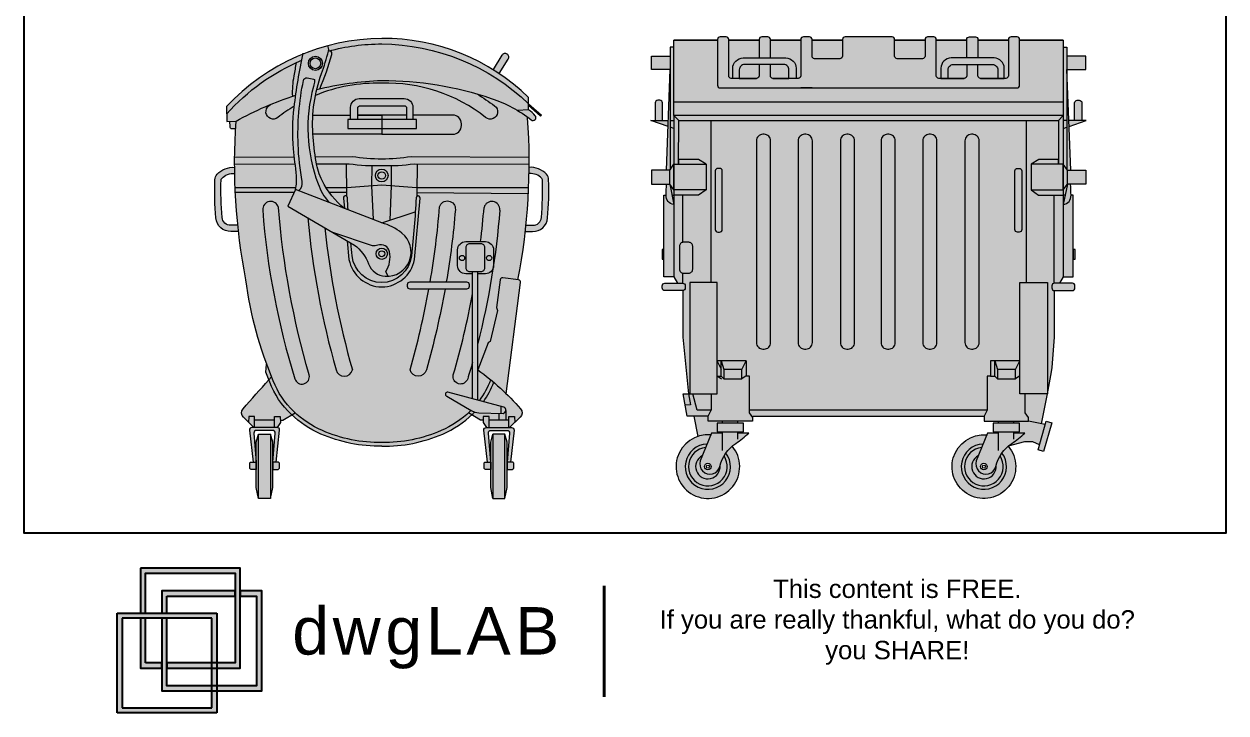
# Model space of a CAD drawing. Header units: inches. Extents: x 10917.8 to 10921.56, y 6625.05 to 6629.06.
# Drawn here: x 10917.799 to 10921.562, y 6625.046 to 6627.203 of the extents above; entities that cross this region are included whole.
import ezdxf

# ---------------------------------------------------------------- set-up
doc = ezdxf.new("R2010")
doc.units = ezdxf.units.IN
doc.header["$MEASUREMENT"] = 0
doc.layers.add('001_Dark_1 10', color=7, linetype='Continuous', lineweight=0)
for name, color, linetype, plot in [('02', 251, 'Continuous', False), ('dwgLAB', 250, 'Continuous', False), ('Rectang.', 251, 'Continuous', False)]:
    doc.layers.add(name, color=color, linetype=linetype, plot=plot)
doc.layers.add('hatch_dwgmodels.com', color=251, linetype='Continuous')
doc.styles.get("Standard").update_dxf_attribs({"font": 'arial.ttf'})

# ---------------------------------------------------------------- blocks, each defined once
blk = doc.blocks.new('DWGlab_ok')
at = {"layer": 'dwgLAB'}
h = blk.add_hatch(color=2, dxfattribs=at)
h.dxf.hatch_style = 2
h.paths.add_polyline_path([(0.0369, 0.2289), (0.0369, 0.158), (0.045, 0.158), (0.045, 0.2209), (0.1869, 0.2209), (0.1869, 0.079), (0.0788, 0.079), (0.0788, 0.0709), (0.1949, 0.0709), (0.1949, 0.2289)])
h = blk.add_hatch(color=13, dxfattribs=at)
h.dxf.hatch_style = 2
h.paths.add_polyline_path([(0.1949, 0.193), (0.1949, 0.1849), (0.2207, 0.1849), (0.2207, 0.0431), (0.0788, 0.0431), (0.0788, 0.1499), (0.0708, 0.1499), (0.0708, 0.035), (0.2287, 0.035), (0.2287, 0.193)])
h = blk.add_hatch(color=13, dxfattribs=at)
h.dxf.hatch_style = 2
h.paths.add_polyline_path([(0.0788, 0.1849), (0.1869, 0.1849), (0.1869, 0.193), (0.0708, 0.193), (0.0708, 0.158), (0.0788, 0.158)])
h = blk.add_hatch(color=155, dxfattribs=at)
h.dxf.hatch_style = 2
h.paths.add_polyline_path([(0.158, 0), (0, 0), (0, 0.158), (0.158, 0.158)])
h.paths.add_polyline_path([(0.0081, 0.0081), (0.1499, 0.0081), (0.1499, 0.1499), (0.0081, 0.1499)])
h = blk.add_hatch(color=2, dxfattribs=at)
h.dxf.hatch_style = 2
h.paths.add_polyline_path([(0.045, 0.079), (0.045, 0.1499), (0.0369, 0.1499), (0.0369, 0.0709), (0.0708, 0.0709), (0.0708, 0.079)])
at = {"layer": 'dwgLAB', "color": 155}
for p, q in [((0, 0), (0, 0.158)), ((0, 0.158), (0.158, 0.158)), ((0.158, 0.158), (0.158, 0)), ((0.1499, 0.1499), (0.0081, 0.1499)), ((0.0081, 0.1499), (0.0081, 0.0081)), ((0.1499, 0.0081), (0.1499, 0.1499)), ((0.158, 0), (0, 0)), ((0.0081, 0.0081), (0.1499, 0.0081))]:
    blk.add_line(p, q, dxfattribs=at)
at = {"layer": 'dwgLAB', "color": 2}
for points in [[(0.0369, 0.2289), (0.0369, 0.158), (0.045, 0.158), (0.045, 0.2209), (0.1869, 0.2209), (0.1869, 0.079), (0.0788, 0.079), (0.0788, 0.0709), (0.1949, 0.0709), (0.1949, 0.2289), (0.0369, 0.2289)], [(0.045, 0.079), (0.045, 0.1499), (0.0369, 0.1499), (0.0369, 0.0709), (0.0708, 0.0709), (0.0708, 0.079), (0.045, 0.079)]]:
    blk.add_lwpolyline(points, dxfattribs=at)
at = {"layer": 'dwgLAB', "color": 13}
for points in [[(0.1949, 0.193), (0.1949, 0.1849), (0.2207, 0.1849), (0.2207, 0.0431), (0.0788, 0.0431), (0.0788, 0.1499), (0.0708, 0.1499), (0.0708, 0.035), (0.2287, 0.035), (0.2287, 0.193), (0.1949, 0.193)], [(0.0788, 0.1849), (0.1869, 0.1849), (0.1869, 0.193), (0.0708, 0.193), (0.0708, 0.158), (0.0788, 0.158), (0.0788, 0.1849)]]:
    blk.add_lwpolyline(points, dxfattribs=at)
at = {"layer": 'dwgLAB', "color": 9, "linetype": 'Continuous', "lineweight": 40}
blk.add_lwpolyline([(0.7701, 0.0256), (0.7701, 0.2011)], dxfattribs=at)
at = {"layer": 'dwgLAB', "color": 7}
for s, width, heights, insert, char_height, attachment_point in [('{\\H0.91667x;\\C0;This content is FREE.\\PIf you are really thankful, what do you do? you SHARE!}', 0.805462, [0.5251], (1.2337, 0.2109), 0.031712, 2), ('{\\T1.1;dwgLAB}', 17.629903, [0], (0.277, 0.1673), 0.075, 1)]:
    blk.add_mtext_dynamic_manual_height_columns(s, width=width, gutter_width=12.5, heights=heights, dxfattribs=dict(at, insert=insert, char_height=char_height, attachment_point=attachment_point))

msp = doc.modelspace()

# ---------------------------------------------------------------- hatches: boundary and pattern name
at = {"layer": 'hatch_dwgmodels.com'}
h = msp.add_hatch(color=85, dxfattribs=at)
h.dxf.hatch_style = 1
h.paths.add_polyline_path([(10918.3998, 6626.5957, -0.029334), (10918.3966, 6626.7153, -0.178942), (10918.4036, 6626.7325, -0.233547), (10918.4587, 6626.754, -0.015547), (10918.4614, 6626.8743), (10918.4506, 6626.8743, -0.487001), (10918.4447, 6626.8818), (10918.4439, 6626.8979), (10918.4341, 6626.8973), (10918.4326, 6626.9444, -0.204452), (10918.9191, 6627.1577, -0.142555), (10919.2675, 6627.0601), (10919.2954, 6627.105, -0.417547), (10919.3116, 6627.1087, -0.415873), (10919.3152, 6627.0925), (10919.2867, 6627.0477, -0.046092), (10919.379, 6626.9724), (10919.379, 6626.9339, -0.071239), (10919.3997, 6626.9157, -0.903922), (10919.3874, 6626.9028), (10919.3746, 6626.9096, -0.020122), (10919.3796, 6626.754, -0.233407), (10919.4347, 6626.7325, -0.17903), (10919.4416, 6626.7153, -0.029334), (10919.4384, 6626.5957, -0.395884), (10919.3912, 6626.5533), (10919.3676, 6626.5538, -0.019826), (10919.3444, 6626.4021, -0.528636), (10919.354, 6626.3935), (10919.309, 6626.0456, -0.020868), (10919.3535, 6625.9985, -0.398148), (10919.3523, 6625.9717), (10919.3194, 6625.9398), (10919.3255, 6625.9398, -0.447399), (10919.3333, 6625.9311), (10919.3221, 6625.8316), (10919.3284, 6625.8316, -0.414214), (10919.3323, 6625.8277), (10919.3323, 6625.8127, -0.414214), (10919.3284, 6625.8088), (10919.3119, 6625.8088), (10919.3119, 6625.8316), (10919.3193, 6625.9224, 0.438201), (10919.3115, 6625.9308), (10919.2861, 6625.9308), (10919.2606, 6625.9308, 0.438201), (10919.2528, 6625.9224), (10919.2602, 6625.8316), (10919.2602, 6625.8088), (10919.2437, 6625.8088, -0.414214), (10919.2398, 6625.8127), (10919.2398, 6625.8277, -0.414214), (10919.2437, 6625.8316), (10919.25, 6625.8316), (10919.2388, 6625.9311, -0.447399), (10919.2466, 6625.9398), (10919.2363, 6625.9557), (10919.2365, 6625.9625), (10919.2284, 6625.9625), (10919.2008, 6625.9791, -0.084833), (10919.1099, 6625.9194, -0.099955), (10918.9193, 6625.8798, -0.099955), (10918.7287, 6625.9194, -0.084976), (10918.6376, 6625.9792), (10918.6099, 6625.9625), (10918.6017, 6625.9625), (10918.602, 6625.9557), (10918.5917, 6625.9398, -0.447399), (10918.5994, 6625.9311), (10918.5883, 6625.8316), (10918.5946, 6625.8316, -0.414214), (10918.5985, 6625.8277), (10918.5985, 6625.8127, -0.414214), (10918.5946, 6625.8088), (10918.5781, 6625.8088), (10918.5781, 6625.8316), (10918.5854, 6625.9224, 0.438201), (10918.5777, 6625.9308), (10918.5522, 6625.9308), (10918.5268, 6625.9308, 0.438201), (10918.519, 6625.9224), (10918.5264, 6625.8316), (10918.5264, 6625.8088), (10918.5099, 6625.8088, -0.414214), (10918.506, 6625.8127), (10918.506, 6625.8277, -0.414214), (10918.5099, 6625.8316), (10918.5162, 6625.8316), (10918.505, 6625.9311, -0.447399), (10918.5127, 6625.9398), (10918.5189, 6625.9398), (10918.4859, 6625.9717, -0.398148), (10918.4848, 6625.9985, 0.004437), (10918.5654, 6626.0893), (10918.5559, 6626.1127), (10918.5587, 6626.1383, -0.057852), (10918.4707, 6626.5538), (10918.447, 6626.5533, -0.39533)])
h.paths.add_polyline_path([(10918.4686, 6626.5732, -0.020879), (10918.4589, 6626.7345, 0.240407), (10918.418, 6626.7194, 0.181077), (10918.4161, 6626.7147, 0.029334), (10918.4192, 6626.5973, 0.395884), (10918.4467, 6626.5727)], flags=16)
h.paths.add_polyline_path([(10919.3916, 6626.5727, 0.395884), (10919.419, 6626.5973, 0.029334), (10919.4222, 6626.7147, 0.17903), (10919.4203, 6626.7194, 0.24436), (10919.3794, 6626.7344, -0.020858), (10919.3697, 6626.5732)], flags=16)
h = msp.add_hatch(color=85, dxfattribs=at)
h.dxf.hatch_style = 1
h.paths.add_polyline_path([(10919.8613, 6626.3685), (10919.8051, 6626.3685, -0.545242), (10919.7977, 6626.3799, -0.545242), (10919.8051, 6626.3914), (10919.8449, 6626.3914), (10919.8334, 6626.4117), (10919.8026, 6626.4117), (10919.8026, 6626.4669), (10919.7966, 6626.4669), (10919.7966, 6626.4969), (10919.8026, 6626.4969), (10919.8026, 6626.667), (10919.8091, 6626.667, 0.013473), (10919.8104, 6626.7016), (10919.7634, 6626.7016), (10919.7634, 6626.7451), (10919.8102, 6626.7451), (10919.8153, 6626.8821), (10919.7615, 6626.9013), (10919.7752, 6626.9013), (10919.7752, 6626.9561, -0.544736), (10919.7866, 6626.9635, -0.544736), (10919.798, 6626.9561), (10919.798, 6626.9013), (10919.816, 6626.9013), (10919.8219, 6627.0605), (10919.7632, 6627.0605), (10919.7632, 6627.1023), (10919.8219, 6627.1023), (10919.8219, 6627.1306), (10919.8334, 6627.1306), (10919.8334, 6627.1524), (10919.9705, 6627.1524, -0.495171), (10919.9783, 6627.1626), (10919.9972, 6627.1626, -0.495171), (10920.005, 6627.1524), (10920.1009, 6627.1524, -0.495171), (10920.1087, 6627.1626), (10920.1276, 6627.1626, -0.495171), (10920.1354, 6627.1524), (10920.2313, 6627.1524, -0.495171), (10920.2391, 6627.1626), (10920.2581, 6627.1626, -0.495171), (10920.2658, 6627.1524), (10920.3619, 6627.1524, -0.495171), (10920.3696, 6627.1626), (10920.4431, 6627.1626), (10920.5166, 6627.1626, -0.495171), (10920.5244, 6627.1524), (10920.6204, 6627.1524, -0.495171), (10920.6282, 6627.1626), (10920.6471, 6627.1626, -0.495171), (10920.6549, 6627.1524), (10920.7509, 6627.1524, -0.495171), (10920.7587, 6627.1626), (10920.7776, 6627.1626, -0.495171), (10920.7854, 6627.1524), (10920.8813, 6627.1524, -0.495171), (10920.8891, 6627.1626), (10920.908, 6627.1626, -0.495171), (10920.9158, 6627.1524), (10921.0528, 6627.1524), (10921.0528, 6627.1306), (10921.0644, 6627.1306), (10921.0644, 6627.1023), (10921.123, 6627.1023), (10921.123, 6627.0605), (10921.0644, 6627.0605), (10921.0703, 6626.9013), (10921.0883, 6626.9013), (10921.0883, 6626.9561, -0.544736), (10921.0997, 6626.9635, -0.544736), (10921.1111, 6626.9561), (10921.1111, 6626.9013), (10921.1248, 6626.9013), (10921.071, 6626.8821), (10921.076, 6626.7451), (10921.1229, 6626.7451), (10921.1229, 6626.7016), (10921.0758, 6626.7016, 0.013473), (10921.0771, 6626.667), (10921.0836, 6626.667), (10921.0836, 6626.4969), (10921.0896, 6626.4969), (10921.0896, 6626.4669), (10921.0836, 6626.4669), (10921.0836, 6626.4117), (10921.0528, 6626.4117), (10921.0413, 6626.3914), (10921.0812, 6626.3914, -0.545242), (10921.0885, 6626.3799, -0.545242), (10921.0812, 6626.3685), (10921.0249, 6626.3685), (10921.0249, 6626.2224, -0.004307), (10921.0163, 6626.1138), (10921.003, 6626.0451), (10920.9851, 6625.9517), (10920.9964, 6625.9493), (10920.9993, 6625.9592), (10921.0173, 6625.954), (10920.9908, 6625.8645), (10920.9738, 6625.87), (10920.9782, 6625.8856), (10920.9577, 6625.8948), (10920.9313, 6625.8948), (10920.8805, 6625.8815, 0.157325), (10920.8417, 6625.818, -1.02333), (10920.7802, 6625.8351), (10920.8152, 6625.9223), (10920.8503, 6625.9223), (10920.8503, 6625.9262), (10920.8328, 6625.9262), (10920.8328, 6625.9531), (10920.8503, 6625.9531), (10920.8503, 6625.9601), (10920.8055, 6625.9601), (10920.8055, 6625.9748), (10920.4431, 6625.9748), (10920.0777, 6625.9748), (10920.0801, 6625.9715), (10920.0801, 6625.9601), (10920.0343, 6625.9601), (10920.0343, 6625.9531), (10920.0513, 6625.9531), (10920.0513, 6625.9262), (10920.0343, 6625.9262), (10920.0343, 6625.9223), (10920.0682, 6625.9223, -0.035886), (10920.0272, 6625.8898, 0.186417), (10919.9776, 6625.818, -1.02333), (10919.916, 6625.8351), (10919.9488, 6625.9166, 0.100593), (10919.9093, 6625.9121), (10919.897, 6625.9748), (10919.8754, 6625.9748), (10919.8632, 6626.045), (10919.8791, 6626.045), (10919.8613, 6626.2224)])
h.paths.add_polyline_path([(10919.9298, 6625.8173, 1), (10919.9504, 6625.8173, 1)], flags=16)
h.paths.add_polyline_path([(10919.9353, 6625.8173, 1), (10919.9449, 6625.8173, 1)], flags=0)
h.paths.add_polyline_path([(10920.794, 6625.8173, 1), (10920.8146, 6625.8173, 1)], flags=16)
h.paths.add_polyline_path([(10920.7995, 6625.8173, 1), (10920.8091, 6625.8173, 1)], flags=0)
h = msp.add_hatch(color=250, dxfattribs=at)
h.dxf.hatch_style = 1
h.paths.add_polyline_path([(10919.2602, 6625.8938), (10919.2672, 6625.919), (10919.3049, 6625.919), (10919.3119, 6625.8938), (10919.3119, 6625.7519), (10919.3049, 6625.7177), (10919.2672, 6625.7177), (10919.2602, 6625.7519)])
h.paths.add_polyline_path([(10918.5264, 6625.8938), (10918.5334, 6625.919), (10918.571, 6625.919), (10918.5781, 6625.8938), (10918.5781, 6625.7519), (10918.571, 6625.7177), (10918.5334, 6625.7177), (10918.5264, 6625.7519)])
h = msp.add_hatch(color=250, dxfattribs=at)
h.dxf.hatch_style = 1
h.paths.add_polyline_path([(10920.8129, 6625.9166), (10920.7802, 6625.8351, 1.03297), (10920.8419, 6625.8186, -0.156058), (10920.8805, 6625.8815, -5.037348)])
h.paths.add_polyline_path([(10919.9488, 6625.9166), (10919.916, 6625.8351, 1.03297), (10919.9777, 6625.8186, -0.156058), (10920.0163, 6625.8815, -5.037348)])

# ---------------------------------------------------------------- linework, layer by layer
at = {"layer": '001_Dark_1 10'}
for points in [[(10918.7157, 6626.9981, -0.051084), (10918.9191, 6627.0262, -0.081587), (10919.2621, 6626.97, -0.083663), (10919.3874, 6626.9028, 0.903922), (10919.3997, 6626.9157, 0.071239), (10919.379, 6626.9339), (10919.379, 6626.9724, 0.199047), (10918.9191, 6627.1577, 0.204452), (10918.4326, 6626.9444), (10918.4341, 6626.8973), (10918.4629, 6626.8989, -0.050671), (10918.6499, 6626.9797)], [(10920.1006, 6627.076), (10920.1006, 6627.0408, -0.414214), (10920.0925, 6627.0327), (10920.0134, 6627.0327, -0.414214), (10920.0053, 6627.0408), (10920.0053, 6627.1524), (10920.0053, 6627.1546, 0.414214), (10919.9972, 6627.1626), (10919.9783, 6627.1626, 0.414214), (10919.9702, 6627.1546), (10919.9702, 6627.1524), (10919.9702, 6627.011, 0.414214), (10919.9783, 6627.0029), (10920.4431, 6627.0029), (10920.908, 6627.0029, 0.414214), (10920.9161, 6627.011), (10920.9161, 6627.1524), (10920.9161, 6627.1546, 0.414214), (10920.908, 6627.1626), (10920.8891, 6627.1626, 0.414214), (10920.881, 6627.1546), (10920.881, 6627.1524), (10920.881, 6627.0408, -0.414214), (10920.8729, 6627.0327), (10920.7938, 6627.0327, -0.414214), (10920.7857, 6627.0408), (10920.7857, 6627.076)], [(10920.1357, 6627.0965), (10920.1357, 6627.1524), (10920.1357, 6627.1546, 0.414214), (10920.1276, 6627.1626), (10920.1087, 6627.1626, 0.414214), (10920.1006, 6627.1546), (10920.1006, 6627.1524), (10920.1006, 6627.0965)], [(10920.7506, 6627.076), (10920.7506, 6627.0408, -0.414214), (10920.7425, 6627.0327), (10920.6633, 6627.0327, -0.414214), (10920.6552, 6627.0408), (10920.6552, 6627.1524), (10920.6552, 6627.1546, 0.414214), (10920.6471, 6627.1626), (10920.6282, 6627.1626, 0.414214), (10920.6201, 6627.1546), (10920.6201, 6627.1524), (10920.6201, 6627.1023, -0.414214), (10920.612, 6627.0942), (10920.5328, 6627.0942, -0.414214), (10920.5247, 6627.1023), (10920.5247, 6627.1546, 0.414214), (10920.5166, 6627.1626), (10920.4431, 6627.1626), (10920.3696, 6627.1626, 0.414214), (10920.3616, 6627.1546), (10920.3616, 6627.1023, -0.414214), (10920.3535, 6627.0942), (10920.2742, 6627.0942, -0.414214), (10920.2661, 6627.1023), (10920.2661, 6627.1524), (10920.2661, 6627.1546, 0.414214), (10920.2581, 6627.1626), (10920.2391, 6627.1626, 0.414214), (10920.231, 6627.1546), (10920.231, 6627.1524), (10920.231, 6627.0408, -0.414214), (10920.223, 6627.0327), (10920.1437, 6627.0327, -0.414214), (10920.1357, 6627.0408), (10920.1357, 6627.076)], [(10920.7506, 6627.0965), (10920.7506, 6627.1524), (10920.7506, 6627.1546, -0.414214), (10920.7587, 6627.1626), (10920.7776, 6627.1626, -0.414214), (10920.7857, 6627.1546), (10920.7857, 6627.1524), (10920.7857, 6627.0965)], [(10918.649, 6626.6853), (10918.6249, 6626.6329), (10918.8336, 6626.511, -0.143359), (10918.8779, 6626.4518, 0.294612), (10918.93, 6626.413, 0.738319), (10918.982, 6626.5486, 0.099412), (10918.9191, 6626.5803), (10918.649, 6626.6853, 0.089863), (10918.652, 6626.7279, -0.003954), (10918.6433, 6626.8124, -0.053814), (10918.6449, 6626.9418, -0.021726), (10918.673, 6627.1115)], [(10918.7991, 6626.6578), (10918.802, 6626.6258, -0.108015), (10918.7328, 6626.7125, -0.072315), (10918.7137, 6626.7713, -0.026955), (10918.7035, 6626.8595, -0.102928), (10918.7306, 6627.0476, 0.023308), (10918.7525, 6627.1179, 0.232602), (10918.7488, 6627.136)], [(10918.725, 6627.0004, 0.041261), (10918.7625, 6627.1071, 0.259256), (10918.7591, 6627.1201, 0.429485)], [(10918.7526, 6627.1183, -0.064595), (10918.9191, 6627.1407, -0.19028), (10919.379, 6626.9532), (10919.4192, 6626.9171), (10919.4163, 6626.9144), (10919.379, 6626.9481)], [(10919.2867, 6627.0477), (10919.3152, 6627.0925, 0.414214), (10919.3117, 6627.1086), (10919.3116, 6627.1087, 0.417547), (10919.2954, 6627.105), (10919.2675, 6627.0601)], [(10918.4334, 6626.9208, -0.112155), (10918.6685, 6627.0895, -0.112155)], [(10918.6405, 6626.9767, -0.061391), (10918.6448, 6627.0406, 0.008859), (10918.652, 6627.0823, -0.516138)], [(10918.6591, 6626.6813, 0.285746), (10918.6701, 6626.7096, -0.037228), (10918.6573, 6626.8252, -0.059982), (10918.6741, 6627.0264, -0.402656), (10918.6857, 6627.0344, -0.019467), (10918.7059, 6627.0303, -0.380286), (10918.7089, 6627.0259, -0.035155), (10918.7053, 6627.0077, 0.156985), (10918.7196, 6626.7029, 0.082799), (10918.753, 6626.6449, -2.117677)], [(10919.2172, 6626.984, -0.022073), (10919.2725, 6626.9466, -1.016204), (10919.2444, 6626.9101, 0.178286), (10918.9191, 6627.0172, 0.107671), (10918.7116, 6626.9795)], [(10918.6454, 6626.946, 0.031736), (10918.5938, 6626.9101, -1.016204), (10918.5658, 6626.9466, -0.0029), (10918.5728, 6626.9518)], [(10918.4614, 6626.8743), (10918.4506, 6626.8743, -0.487001), (10918.4447, 6626.8818), (10918.4439, 6626.8979)], [(10919.1989, 6625.9935, -0.005053), (10919.1951, 6625.9898, -0.087353), (10919.1052, 6625.9302, -0.106856), (10918.9193, 6625.8928, -0.106856), (10918.7334, 6625.9302, -0.087353), (10918.6435, 6625.9898, -0.111837), (10918.5794, 6626.0859, -0.067613), (10918.4938, 6626.4023, -0.06452), (10918.4629, 6626.8989)], [(10918.997, 6626.9178), (10918.9191, 6626.9178), (10918.9191, 6626.8578), (10919.1412, 6626.8578, 0.414214), (10919.1684, 6626.8851), (10919.1684, 6626.8905, 0.414214), (10919.1412, 6626.9178), (10919.0169, 6626.9178)], [(10919.3746, 6626.9096, -0.06592), (10919.3445, 6626.4023, -0.825154)], [(10919.3796, 6626.7849), (10919.0116, 6626.7872, -0.038226), (10918.9191, 6626.7801, -0.038226), (10918.8267, 6626.7872), (10918.7113, 6626.7865)], [(10918.4707, 6626.5538), (10918.4471, 6626.5533, -0.395884), (10918.3998, 6626.5957, -0.029334), (10918.3966, 6626.7153, -0.17903), (10918.4036, 6626.7325, -0.233802), (10918.4587, 6626.754, -23.036699)], [(10918.4686, 6626.5732), (10918.4467, 6626.5727, -0.395884), (10918.4192, 6626.5973, -0.029334), (10918.4161, 6626.7147, -0.17903), (10918.418, 6626.7194, -0.240724), (10918.4589, 6626.7345, -0.233407)], [(10919.3797, 6626.7632), (10919.021, 6626.7644, -0.052462), (10918.9191, 6626.7591, -0.052462), (10918.8173, 6626.7644), (10918.7151, 6626.7641)], [(10919.3676, 6626.5538), (10919.3912, 6626.5533, 0.395884), (10919.4384, 6626.5957, 0.029334), (10919.4416, 6626.7153, 0.17903), (10919.4347, 6626.7325, 0.233407), (10919.3796, 6626.754, 23.036699)], [(10919.368, 6626.5733), (10919.3916, 6626.5727, 0.395884), (10919.419, 6626.5973, 0.029334), (10919.4222, 6626.7147, 0.17903), (10919.4203, 6626.7194, 0.233407), (10919.3813, 6626.7346, 0.233407)], [(10918.7448, 6626.6909), (10918.8097, 6626.6909, -0.002035), (10918.9191, 6626.6989, -0.002035), (10919.0285, 6626.6909), (10919.3781, 6626.6909)], [(10919.8334, 6626.6838), (10919.8207, 6626.7016), (10919.8334, 6626.6381, -0.401895), (10919.8091, 6626.667, 0.013473), (10919.8104, 6626.7016)], [(10921.0528, 6626.6838), (10921.0656, 6626.7016), (10921.0528, 6626.6381, 0.401895), (10921.0771, 6626.667, -0.013473), (10921.0758, 6626.7016)], [(10918.8137, 6626.6213, -0.003417), (10918.8116, 6626.6591, 1.058883), (10918.7991, 6626.6578)], [(10918.8112, 6626.5241), (10918.8165, 6626.4655, 0.352683), (10918.9191, 6626.3797, 0.352683), (10919.0217, 6626.4655), (10919.0392, 6626.6578)], [(10919.0392, 6626.6578, 1.058883), (10919.0266, 6626.6591, -0.016455), (10919.0118, 6626.477, -0.377524), (10918.9191, 6626.3934, -0.377524), (10918.8265, 6626.477, -0.003683), (10918.8221, 6626.5177)], [(10918.5464, 6626.6203, 0.056054), (10918.6469, 6626.0924, 0.972953), (10918.692, 6626.1045, -0.050898), (10918.5957, 6626.6287)], [(10919.0706, 6626.3955, 0.022655), (10919.1001, 6626.6304, -0.913166), (10919.1495, 6626.6219, -0.022198), (10919.1212, 6626.3955)], [(10919.2886, 6626.6203, -0.044089), (10919.2194, 6626.2028, -0.044089)], [(10919.2285, 6626.5216, 0.010263), (10919.2393, 6626.6287)], [(10918.9396, 6626.4129), (10918.9324, 6626.4286, 0.193734), (10918.9435, 6626.4898, 0.461868), (10918.9064, 6626.5103, -0.139518), (10918.8902, 6626.5089), (10918.7661, 6626.5504)], [(10919.2033, 6626.4209), (10919.182, 6626.4209, -0.414214), (10919.1567, 6626.4462), (10919.1567, 6626.4962, -0.414214), (10919.182, 6626.5216), (10919.2439, 6626.5216, -0.414214), (10919.2692, 6626.4962), (10919.2692, 6626.4462, -0.414214), (10919.2439, 6626.4209), (10919.2194, 6626.4209)], [(10919.309, 6626.0456), (10919.354, 6626.3935, 0.414214), (10919.3473, 6626.4023), (10919.2985, 6626.4086, 0.414414), (10919.2898, 6626.4018), (10919.2786, 6626.3155), (10919.2819, 6626.3058), (10919.2585, 6626.209), (10919.2518, 6626.2045), (10919.2202, 6626.12, -0.058314), (10919.3535, 6625.9985, -0.398148), (10919.3523, 6625.9717), (10919.3194, 6625.9398)], [(10919.1173, 6626.3731, -0.025272), (10919.0587, 6626.1201, -0.769778), (10919.0078, 6626.1202, 0.02485), (10919.0667, 6626.3731, 0.02485)], [(10919.2033, 6626.1437, -0.005564), (10919.1881, 6626.0924, -0.972953), (10919.1431, 6626.1045, 0.024811), (10919.2033, 6626.3578)], [(10920.9851, 6625.9517), (10921.003, 6626.0451), (10921.0163, 6626.1138, 0.004307), (10921.0249, 6626.2224), (10921.0249, 6626.3685)], [(10918.9195, 6625.8811, -0.106856), (10918.7287, 6625.9194, -0.087353), (10918.6354, 6625.9813, -0.111837), (10918.5685, 6626.0817), (10918.5559, 6626.1127), (10918.5587, 6626.1383)], [(10918.5189, 6625.9398), (10918.4859, 6625.9717, -0.398148), (10918.4848, 6625.9985, 0.004437), (10918.5654, 6626.0893), (10918.5743, 6626.0981)], [(10919.2251, 6626.0236, 0.071292), (10919.2604, 6626.0891)], [(10919.2372, 6626.0204, 0.06615), (10919.2698, 6626.0813)], [(10918.9191, 6625.8811, 0.106856), (10919.1099, 6625.9194, 0.087353), (10919.2032, 6625.9813, 0.009029), (10919.2102, 6625.9882, 0.009029)], [(10918.5883, 6625.8316), (10918.5994, 6625.9311, 0.447399), (10918.5917, 6625.9398), (10918.5522, 6625.9398), (10918.5127, 6625.9398, 0.447399), (10918.505, 6625.9311), (10918.5162, 6625.8316)], [(10918.5781, 6625.8316), (10918.5854, 6625.9224, 0.438201), (10918.5777, 6625.9308), (10918.5522, 6625.9308), (10918.5268, 6625.9308, 0.438201), (10918.519, 6625.9224), (10918.5264, 6625.8316)], [(10919.25, 6625.8316), (10919.2388, 6625.9311, -0.447399), (10919.2466, 6625.9398), (10919.2861, 6625.9398), (10919.3255, 6625.9398, -0.447399), (10919.3333, 6625.9311), (10919.3221, 6625.8316)], [(10919.2602, 6625.8316), (10919.2528, 6625.9224, -0.438201), (10919.2606, 6625.9308), (10919.2861, 6625.9308), (10919.3115, 6625.9308, -0.438201), (10919.3193, 6625.9224), (10919.3119, 6625.8316)], [(10919.9861, 6625.9223), (10919.9511, 6625.9223), (10919.916, 6625.8351, 1.02333), (10919.9776, 6625.818, -0.186417), (10920.0272, 6625.8898, 0.035886), (10920.0682, 6625.9223), (10920.0343, 6625.9223)], [(10920.9782, 6625.8856), (10920.9577, 6625.8948), (10920.9313, 6625.8948), (10920.8805, 6625.8815, -5.037348), (10920.8129, 6625.9166)], [(10920.8503, 6625.9223), (10920.8152, 6625.9223), (10920.7802, 6625.8351, 1.02333), (10920.8417, 6625.818, -0.186417), (10920.8913, 6625.8898, 0.035886), (10920.9324, 6625.9223), (10920.8984, 6625.9223)]]:
    msp.add_lwpolyline(points, format="xyb", dxfattribs=at)
for points in [[(10921.0528, 6627.1524), (10920.9161, 6627.1524), (10921.0528, 6627.1524), (10921.0528, 6626.916), (10920.4431, 6626.916), (10919.8334, 6626.916), (10919.8334, 6627.1524), (10919.9702, 6627.1524), (10919.8334, 6627.1524), (10919.9702, 6627.1524)], [(10919.8334, 6627.1306), (10919.8219, 6627.1306), (10919.8219, 6626.7468)], [(10921.0528, 6627.1306), (10921.0644, 6627.1306), (10921.0644, 6626.7468)], [(10919.8102, 6626.7451), (10919.8219, 6627.0605), (10919.7632, 6627.0605), (10919.7632, 6627.1023), (10919.8219, 6627.1023)], [(10921.076, 6626.7451), (10921.0644, 6627.0605), (10921.123, 6627.0605), (10921.123, 6627.1023), (10921.0644, 6627.1023)], [(10920.2661, 6627.0029), (10920.231, 6627.0029)], [(10920.6201, 6627.0029), (10920.6552, 6627.0029)], [(10919.8334, 6626.9593), (10920.4431, 6626.9593), (10921.0528, 6626.9593)], [(10919.379, 6626.9339), (10919.3444, 6626.9321)], [(10918.7035, 6626.9178), (10918.8214, 6626.9178)], [(10918.9191, 6626.9178), (10918.8441, 6626.9178), (10918.9191, 6626.9178), (10918.9191, 6626.8578), (10918.7036, 6626.8578)], [(10919.8153, 6626.8821), (10919.7615, 6626.9013), (10919.816, 6626.9013)], [(10919.8219, 6626.9013), (10919.8334, 6626.9013)], [(10919.8488, 6626.9007), (10919.8334, 6626.916), (10919.8334, 6626.4117), (10919.8449, 6626.3914)], [(10919.9345, 6626.7636), (10919.9103, 6626.7785), (10919.8486, 6626.7785), (10919.8486, 6626.7636), (10919.8488, 6626.9007), (10920.4431, 6626.9007), (10921.0374, 6626.9007), (10921.0377, 6626.7636), (10921.0377, 6626.7785), (10920.976, 6626.7785), (10920.9518, 6626.7636)], [(10919.9498, 6626.9007), (10919.9498, 6626.3935)], [(10920.9364, 6626.9007), (10920.9364, 6626.3935)], [(10921.0374, 6626.9007), (10921.0528, 6626.916), (10921.0528, 6626.4117), (10921.0413, 6626.3914)], [(10921.0644, 6626.9013), (10921.0528, 6626.9013)], [(10921.071, 6626.8821), (10921.1248, 6626.9013), (10921.0703, 6626.9013)], [(10919.8334, 6626.8755), (10919.8219, 6626.8797)], [(10921.0528, 6626.8755), (10921.0644, 6626.8797)], [(10918.6458, 6626.7861), (10918.4587, 6626.7849)], [(10918.6481, 6626.7638), (10918.4586, 6626.7632)], [(10918.8082, 6626.7644), (10918.8089, 6626.6755), (10918.809, 6626.664)], [(10918.8884, 6626.6967), (10918.889, 6626.7584)], [(10918.9499, 6626.6967), (10918.9493, 6626.7584)], [(10919.0301, 6626.7644), (10919.0293, 6626.6755), (10919.0292, 6626.664)], [(10919.8207, 6626.7451), (10919.8334, 6626.7636)], [(10921.0656, 6626.7451), (10921.0528, 6626.7636)], [(10918.893, 6626.5905), (10918.8884, 6626.6967)], [(10918.9452, 6626.5889), (10918.9499, 6626.6967)], [(10918.4602, 6626.6909), (10918.6503, 6626.6909)], [(10918.6446, 6626.6757), (10918.4609, 6626.6751)], [(10918.8089, 6626.6755), (10918.7554, 6626.6751)], [(10919.0293, 6626.6755), (10919.3772, 6626.6725)], [(10919.8276, 6626.667), (10919.8334, 6626.667), (10919.8334, 6626.4117), (10919.8026, 6626.4117), (10919.8026, 6626.667), (10919.8091, 6626.667)], [(10919.9345, 6626.6838), (10919.911, 6626.6669), (10919.8334, 6626.6669)], [(10919.8618, 6626.5194), (10919.8618, 6626.6669)], [(10920.9518, 6626.6838), (10920.9753, 6626.6669), (10921.0528, 6626.6669)], [(10921.0244, 6626.3914), (10921.0244, 6626.6669)], [(10921.0586, 6626.667), (10921.0528, 6626.667), (10921.0528, 6626.4117), (10921.0836, 6626.4117), (10921.0836, 6626.667), (10921.0771, 6626.667)], [(10918.9191, 6626.5803), (10919.0241, 6626.6151)], [(10919.2033, 6626.0295), (10919.2033, 6626.4272)], [(10919.2194, 6626.0251), (10919.2194, 6626.4272)], [(10919.8618, 6626.3914), (10919.8618, 6626.4232)], [(10919.8613, 6626.3685), (10919.8613, 6626.2224), (10919.8791, 6626.045), (10919.8853, 6626.0112), (10919.8693, 6626.0099)], [(10920.0464, 6626.1214), (10920.0598, 6626.1483), (10920.0598, 6626.1016), (10920.0695, 6626.1016), (10920.0695, 6626.0451), (10920.0695, 6625.9861), (10920.0801, 6625.9715), (10920.0801, 6625.9601), (10919.9413, 6625.9601), (10919.9413, 6625.9748), (10919.9505, 6625.9936)], [(10920.0598, 6626.1483), (10919.968, 6626.1483), (10919.968, 6626.1005), (10919.9815, 6626.1005), (10919.9896, 6626.0925)], [(10919.9825, 6626.1214), (10919.9691, 6626.1483)], [(10919.9815, 6626.1005), (10919.9815, 6626.1483), (10919.9896, 6626.1214)], [(10920.9037, 6626.1214), (10920.9172, 6626.1483), (10920.8254, 6626.1483), (10920.8254, 6626.1005), (10920.8388, 6626.1005), (10920.8469, 6626.0925)], [(10920.8388, 6626.1005), (10920.8388, 6626.1483), (10920.8469, 6626.1214)], [(10919.9691, 6626.1016), (10919.9825, 6626.0925)], [(10920.0598, 6626.1016), (10920.0464, 6626.0925)], [(10920.8254, 6626.1005), (10920.8147, 6626.1005), (10920.8147, 6625.9936), (10920.4431, 6625.9936), (10920.0695, 6625.9936)], [(10920.9172, 6626.1016), (10920.9037, 6626.0925)], [(10919.9413, 6625.9748), (10919.8754, 6625.9748), (10919.8632, 6626.045), (10919.8832, 6626.045)], [(10919.9505, 6626.0451), (10919.9505, 6625.9936), (10919.9062, 6625.9936), (10919.8931, 6626.0451)], [(10920.8147, 6625.9936), (10920.8055, 6625.9748), (10920.8055, 6625.9601), (10920.9443, 6625.9601), (10920.9443, 6625.9715), (10920.9336, 6625.9861), (10920.9336, 6626.0451)], [(10918.6017, 6625.9625), (10918.6099, 6625.9625), (10918.6478, 6625.9854)], [(10919.2365, 6625.9625), (10919.2284, 6625.9625), (10919.1904, 6625.9854)], [(10919.286, 6625.9843), (10919.2861, 6625.9625), (10919.255, 6625.9625)], [(10919.2921, 6626.0056), (10919.2917, 6625.9843)], [(10919.3075, 6625.9928), (10919.3075, 6625.9625)], [(10918.5212, 6625.9398), (10918.5212, 6625.9741), (10918.5032, 6625.9741), (10918.5024, 6625.9557)], [(10918.5832, 6625.9631), (10918.5212, 6625.9631)], [(10918.5832, 6625.9398), (10918.5832, 6625.9741), (10918.6013, 6625.9741), (10918.602, 6625.9557), (10918.5917, 6625.9398)], [(10919.255, 6625.9398), (10919.255, 6625.9741), (10919.237, 6625.9741), (10919.2363, 6625.9557), (10919.2466, 6625.9398)], [(10919.3171, 6625.9625), (10919.2861, 6625.9625)], [(10919.3171, 6625.9398), (10919.3171, 6625.9741), (10919.3351, 6625.9741), (10919.3358, 6625.9557)], [(10919.9093, 6625.9121), (10919.897, 6625.9748)], [(10919.9861, 6625.9531), (10919.9861, 6625.9601)], [(10920.0343, 6625.9531), (10920.0343, 6625.9601)], [(10920.0807, 6625.9748), (10920.4431, 6625.9748), (10920.8055, 6625.9748)], [(10920.8503, 6625.9531), (10920.8503, 6625.9601)], [(10920.8984, 6625.9531), (10920.8984, 6625.9601)], [(10920.9964, 6625.9493), (10920.9443, 6625.9601)], [(10920.9908, 6625.8645), (10920.9738, 6625.87), (10920.9993, 6625.9592), (10921.0173, 6625.954), (10920.9908, 6625.8645)], [(10918.5334, 6625.7177), (10918.5264, 6625.7519), (10918.5264, 6625.8938), (10918.5334, 6625.919)], [(10918.571, 6625.7177), (10918.5781, 6625.7519), (10918.5781, 6625.8938), (10918.571, 6625.919)], [(10919.2672, 6625.7177), (10919.2602, 6625.7519), (10919.2602, 6625.8938), (10919.2672, 6625.919)], [(10919.3049, 6625.7177), (10919.3119, 6625.7519), (10919.3119, 6625.8938), (10919.3049, 6625.919)], [(10919.9861, 6625.8674), (10919.9861, 6625.9262)], [(10920.0343, 6625.9028), (10920.0343, 6625.9262)], [(10920.8503, 6625.8674), (10920.8503, 6625.9262)], [(10920.8984, 6625.9028), (10920.8984, 6625.9262)]]:
    msp.add_lwpolyline(points, dxfattribs=at)
for points in [[(10920.0053, 6627.1524), (10920.1006, 6627.1524)], [(10920.1357, 6627.1524), (10920.231, 6627.1524)], [(10920.2661, 6627.1524), (10920.3616, 6627.1524)], [(10920.5247, 6627.1524), (10920.6201, 6627.1524)], [(10920.6552, 6627.1524), (10920.7506, 6627.1524)], [(10920.7857, 6627.1524), (10920.881, 6627.1524)], [(10919.0277, 6626.9041), (10918.8124, 6626.9041), (10918.8124, 6626.876), (10919.0277, 6626.876)], [(10919.8207, 6626.7451), (10919.7634, 6626.7451), (10919.7634, 6626.7016), (10919.8207, 6626.7016)], [(10919.8334, 6626.7636), (10919.9345, 6626.7636), (10919.9345, 6626.6838), (10919.8334, 6626.6838)], [(10921.0528, 6626.7636), (10920.9518, 6626.7636), (10920.9518, 6626.6838), (10921.0528, 6626.6838)], [(10921.0656, 6626.7451), (10921.1229, 6626.7451), (10921.1229, 6626.7016), (10921.0656, 6626.7016)], [(10919.8026, 6626.4969), (10919.7966, 6626.4969), (10919.7966, 6626.4669), (10919.8026, 6626.4669)], [(10921.0896, 6626.4969), (10921.0836, 6626.4969), (10921.0836, 6626.4669), (10921.0896, 6626.4669)], [(10919.8832, 6626.0451), (10919.9691, 6626.0451), (10919.9691, 6626.3935), (10919.8832, 6626.3935)], [(10921.003, 6626.0451), (10920.9172, 6626.0451), (10920.9172, 6626.3935), (10921.003, 6626.3935)], [(10920.0464, 6626.1214), (10919.9896, 6626.1214), (10919.9896, 6626.0925), (10920.0464, 6626.0925)], [(10920.9037, 6626.1214), (10920.8469, 6626.1214), (10920.8469, 6626.0925), (10920.9037, 6626.0925)], [(10920.0513, 6625.9531), (10919.9687, 6625.9531), (10919.9687, 6625.9262), (10920.0513, 6625.9262)], [(10920.9155, 6625.9531), (10920.8328, 6625.9531), (10920.8328, 6625.9262), (10920.9155, 6625.9262)], [(10918.5334, 6625.919), (10918.571, 6625.919), (10918.571, 6625.7177), (10918.5334, 6625.7177)], [(10919.3049, 6625.919), (10919.2672, 6625.919), (10919.2672, 6625.7177), (10919.3049, 6625.7177)]]:
    msp.add_lwpolyline(points, close=True, dxfattribs=at)
for points in [[(10920.0925, 6627.0327), (10920.018, 6627.0327), (10920.018, 6627.0642, -0.414214), (10920.0503, 6627.0965), (10920.1842, 6627.0965, -0.414214), (10920.2165, 6627.0642), (10920.2165, 6627.0327), (10920.1437, 6627.0327), (10920.194, 6627.0327), (10920.194, 6627.0599, 0.414214), (10920.1779, 6627.076), (10920.0547, 6627.076, 0.414214), (10920.0385, 6627.0599), (10920.0385, 6627.0327)], [(10920.7938, 6627.0327), (10920.8682, 6627.0327), (10920.8682, 6627.0642, 0.414214), (10920.8359, 6627.0965), (10920.7021, 6627.0965, 0.414214), (10920.6697, 6627.0642), (10920.6697, 6627.0327), (10920.7425, 6627.0327), (10920.6922, 6627.0327), (10920.6922, 6627.0599, -0.414214), (10920.7084, 6627.076), (10920.8316, 6627.076, -0.414214), (10920.8477, 6627.0599), (10920.8477, 6627.0327)], [(10919.0169, 6626.9041), (10918.8214, 6626.9041), (10918.8214, 6626.9419, -0.414214), (10918.8487, 6626.9692), (10918.9896, 6626.9692, -0.414214), (10919.0169, 6626.9419)], [(10919.7752, 6626.9013), (10919.798, 6626.9013), (10919.798, 6626.9561, 0.414214), (10919.7899, 6626.9642), (10919.7832, 6626.9642, 0.414214), (10919.7752, 6626.9561)], [(10921.1111, 6626.9013), (10921.0883, 6626.9013), (10921.0883, 6626.9561, -0.414214), (10921.0963, 6626.9642), (10921.103, 6626.9642, -0.414214), (10921.1111, 6626.9561)], [(10918.997, 6626.9041), (10918.8441, 6626.9041), (10918.8441, 6626.9394, -0.414214), (10918.8519, 6626.9471), (10918.9892, 6626.9471, -0.414214), (10918.997, 6626.9394)], [(10920.1164, 6626.8575), (10920.1124, 6626.8575, 0.414214), (10920.0922, 6626.8373), (10920.0922, 6626.2054, 0.414214), (10920.1124, 6626.1852), (10920.1164, 6626.1852, 0.414214), (10920.1366, 6626.2054), (10920.1366, 6626.8373, 0.414214)], [(10920.247, 6626.8575), (10920.2429, 6626.8575, 0.414214), (10920.2227, 6626.8373), (10920.2227, 6626.2054, 0.414214), (10920.2429, 6626.1852), (10920.247, 6626.1852, 0.414214), (10920.2672, 6626.2054), (10920.2672, 6626.8373, 0.414214)], [(10920.3791, 6626.8575), (10920.375, 6626.8575, 0.414214), (10920.3548, 6626.8373), (10920.3548, 6626.2054, 0.414214), (10920.375, 6626.1852), (10920.3791, 6626.1852, 0.414214), (10920.3993, 6626.2054), (10920.3993, 6626.8373, 0.414214)], [(10920.5067, 6626.8575), (10920.5026, 6626.8575, 0.414214), (10920.4824, 6626.8373), (10920.4824, 6626.2054, 0.414214), (10920.5026, 6626.1852), (10920.5067, 6626.1852, 0.414214), (10920.5269, 6626.2054), (10920.5269, 6626.8373, 0.414214)], [(10920.6372, 6626.8575), (10920.6332, 6626.8575, 0.414214), (10920.613, 6626.8373), (10920.613, 6626.2054, 0.414214), (10920.6332, 6626.1852), (10920.6372, 6626.1852, 0.414214), (10920.6574, 6626.2054), (10920.6574, 6626.8373, 0.414214)], [(10920.7691, 6626.8575), (10920.7651, 6626.8575, 0.414214), (10920.7449, 6626.8373), (10920.7449, 6626.2054, 0.414214), (10920.7651, 6626.1852), (10920.7691, 6626.1852, 0.414214), (10920.7894, 6626.2054), (10920.7894, 6626.8373, 0.414214)], [(10919.9715, 6626.5513), (10919.9769, 6626.5513, 0.414214), (10919.985, 6626.5594), (10919.985, 6626.7429, 0.414214), (10919.9769, 6626.751), (10919.9715, 6626.751, 0.414214), (10919.9634, 6626.7429), (10919.9634, 6626.5594, 0.414214)], [(10920.9148, 6626.5513), (10920.9093, 6626.5513, -0.414214), (10920.9012, 6626.5594), (10920.9012, 6626.7429, -0.414214), (10920.9093, 6626.751), (10920.9148, 6626.751, -0.414214), (10920.9229, 6626.7429), (10920.9229, 6626.5594, -0.414214)], [(10919.2292, 6626.4272), (10919.1953, 6626.4272, -0.414214), (10919.1836, 6626.4389), (10919.1836, 6626.5042, -0.414214), (10919.1953, 6626.5159), (10919.2292, 6626.5159, -0.414214), (10919.2409, 6626.5042), (10919.2409, 6626.4389, -0.414214)], [(10919.8633, 6626.4231), (10919.8805, 6626.4231, 0.414214), (10919.8926, 6626.4353), (10919.8926, 6626.5073, 0.414214), (10919.8805, 6626.5195), (10919.8633, 6626.5195, 0.414214), (10919.8512, 6626.5073), (10919.8512, 6626.4353, 0.414214)], [(10919.0078, 6626.3955), (10919.1849, 6626.3955, -0.414214), (10919.1926, 6626.3877), (10919.1926, 6626.3809, -0.414214), (10919.1849, 6626.3731), (10919.0078, 6626.3731, -0.414214), (10919, 6626.3809), (10919, 6626.3877, -0.414214)], [(10919.8051, 6626.3914), (10919.8612, 6626.3914, -0.414214), (10919.8693, 6626.3833), (10919.8693, 6626.3766, -0.414214), (10919.8612, 6626.3685), (10919.8051, 6626.3685, -0.414214), (10919.797, 6626.3766), (10919.797, 6626.3833, -0.414214)], [(10921.0812, 6626.3914), (10921.025, 6626.3914, 0.414214), (10921.0169, 6626.3833), (10921.0169, 6626.3766, 0.414214), (10921.025, 6626.3685), (10921.0812, 6626.3685, 0.414214), (10921.0892, 6626.3766), (10921.0892, 6626.3833, 0.414214)], [(10919.3015, 6626.003), (10919.1265, 6626.0502, 0.962875), (10919.1226, 6626.0377), (10919.1989, 6625.9935), (10919.2102, 6625.9882), (10919.2226, 6625.9854), (10919.2994, 6625.9841, 0.745174)], [(10918.5264, 6625.8088), (10918.5099, 6625.8088, -0.414214), (10918.506, 6625.8127), (10918.506, 6625.8277, -0.414214), (10918.5099, 6625.8316), (10918.5264, 6625.8316)], [(10918.5781, 6625.8088), (10918.5946, 6625.8088, 0.414214), (10918.5985, 6625.8127), (10918.5985, 6625.8277, 0.414214), (10918.5946, 6625.8316), (10918.5781, 6625.8316)], [(10919.2602, 6625.8088), (10919.2437, 6625.8088, -0.414214), (10919.2398, 6625.8127), (10919.2398, 6625.8277, -0.414214), (10919.2437, 6625.8316), (10919.2602, 6625.8316)], [(10919.3119, 6625.8088), (10919.3284, 6625.8088, 0.414214), (10919.3323, 6625.8127), (10919.3323, 6625.8277, 0.414214), (10919.3284, 6625.8316), (10919.3119, 6625.8316)]]:
    msp.add_lwpolyline(points, format="xyb", close=True, dxfattribs=at)
for centre, radius in [((10918.7113, 6627.0797), 0.022), ((10918.7113, 6627.0797), 0.0168), ((10918.9191, 6626.7286), 0.02), ((10918.9191, 6626.7286), 0.0118), ((10918.9191, 6626.4838), 0.0178), ((10918.9191, 6626.4837), 0.00931), ((10919.1704, 6626.4704), 0.00813), ((10919.2553, 6626.4704), 0.00813), ((10919.9401, 6625.8173), 0.0103), ((10919.9401, 6625.8173), 0.00479), ((10920.8043, 6625.8173), 0.0103), ((10920.8043, 6625.8173), 0.00479)]:
    msp.add_circle(centre, radius, dxfattribs=at)
for centre, radius, start, end in [((10918.5715, 6626.6223), 0.0251, 14.9569, 184.5619), ((10919.2636, 6626.6223), 0.0251, 355.4381, 165.0431), ((10921.2484, 6626.8264), 2.571, 185.1386, 195.9466), ((10921.3405, 6626.8383), 2.6139, 185.9995, 195.9466), ((10918.8018, 6626.1268), 0.0263, 194.9569, 345.3099), ((10919.9401, 6625.8173), 0.0996, 85.0238, 40.111), ((10919.9401, 6625.8173), 0.0708, 92.2739, 37.0225), ((10919.9401, 6625.8173), 0.0606, 96.6861, 33.4437), ((10920.8043, 6625.8173), 0.0708, 92.2739, 37.0225), ((10920.8043, 6625.8173), 0.0606, 96.6861, 33.4437), ((10919.9401, 6625.8173), 0.0383, 117.2482, 5.3798), ((10920.8043, 6625.8173), 0.0383, 117.2482, 5.3798)]:
    msp.add_arc(centre, radius, start, end, dxfattribs=at)
at = {"layer": '02'}
msp.add_lwpolyline([(10917.7992, 6629.0575), (10921.5621, 6629.0575), (10921.5621, 6625.6087), (10917.7992, 6625.6087), (10917.7992, 6629.0575)], dxfattribs=at)
msp.add_lwpolyline([(10917.7992, 6629.0575), (10921.5621, 6629.0575), (10921.5621, 6625.6087), (10917.7992, 6625.6087), (10917.7992, 6629.0575)], dxfattribs=at)
at = {"layer": 'Rectang.'}
msp.add_lwpolyline([(10917.7992, 6629.0575), (10921.5621, 6629.0575), (10921.5621, 6625.6087), (10917.7992, 6625.6087), (10917.7992, 6629.0575)], dxfattribs=at)

# ---------------------------------------------------------------- block references
at = {"layer": 'dwgLAB', "color": 0, "xscale": 1.979820676876572, "yscale": 1.979820676876572, "zscale": 1.979820676876572}
msp.add_blockref('DWGlab_ok', (10918.0905, 6625.0462), dxfattribs=at)

doc.saveas('drawing.dxf')
